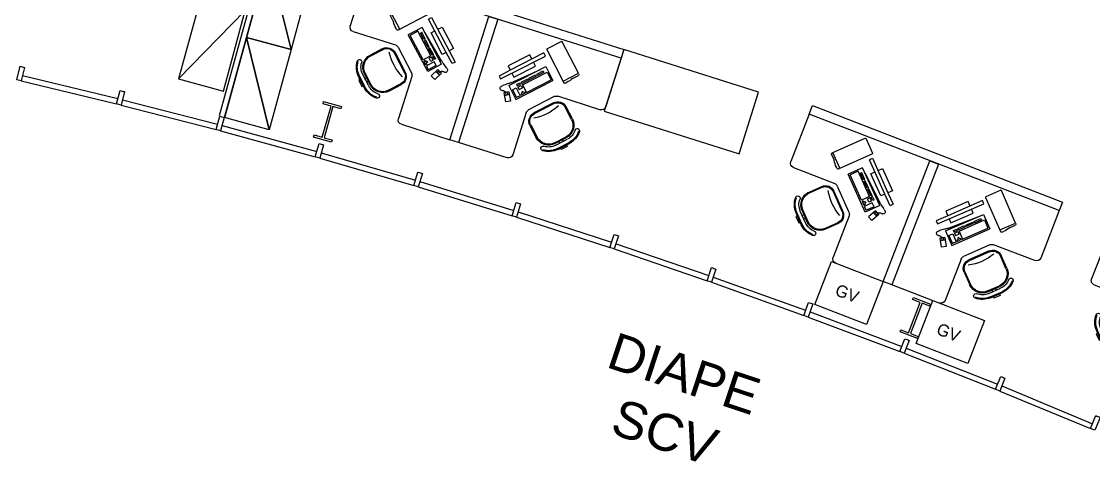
# Model space of a CAD drawing. Header units: millimetres. Extents: x 0 to 86.4, y -30.6 to 19.1.
# Drawn here: x 31.69 to 43.29, y -6.24 to -1.47 of the extents above; entities that cross this region are included whole.
import ezdxf

# ---------------------------------------------------------------- set-up
doc = ezdxf.new("R2010")
doc.units = ezdxf.units.MM
for name, color, linetype in [('AR-DIV', 2, 'Continuous'), ('AR-ESQ', 2, 'Continuous'), ('AR-EST', 4, 'Continuous'), ('AR-MOB', 2, 'Continuous'), ('AR-TXT', 2, 'Continuous')]:
    doc.layers.add(name, color=color, linetype=linetype)
doc.styles.add('1-125', font='stylu.ttf', dxfattribs={"height": 0.2})

# ---------------------------------------------------------------- blocks, each defined once
blk = doc.blocks.new('estacao de trabalho 290 x 150')
at = {"color": 1}
for p, q in [((-0.65, 0.971), (-0.65, 1.45)), ((-0.6, 1.5), (-0.05, 1.5)), ((0.6, 1.5), (0.05, 1.5)), ((0.65, 0.971), (0.65, 1.45)), ((-1.091, 1.24), (-1.19, 1.141)), ((-1.041, 1.19), (-1.14, 1.091)), ((-1.081, 1.164), (-1.095, 1.178)), ((-0.737, 1.084), (-0.843, 1.19)), ((0.737, 1.084), (0.843, 1.19)), ((1.041, 1.19), (1.14, 1.091)), ((1.081, 1.164), (1.095, 1.178)), ((1.091, 1.24), (1.19, 1.141)), ((-1.11, 1.136), (-1.124, 1.15)), ((1.11, 1.136), (1.124, 1.15)), ((-0.907, 0.787), (-0.737, 0.957)), ((-0.885, 0.715), (-0.665, 0.935)), ((0.885, 0.715), (0.665, 0.935)), ((0.907, 0.787), (0.737, 0.957)), ((-1.14, 0.893), (-1.034, 0.787)), ((-0.533, 0.816), (-0.501, 0.848)), ((-0.533, 0.816), (-0.501, 0.848)), ((-0.533, 0.816), (-0.501, 0.848)), ((-0.533, 0.816), (-0.501, 0.848)), ((-0.466, 0.749), (-0.533, 0.816)), ((-0.466, 0.749), (-0.533, 0.816)), ((-0.466, 0.749), (-0.533, 0.816)), ((-0.466, 0.749), (-0.533, 0.816)), ((-0.434, 0.781), (-0.501, 0.848)), ((-0.434, 0.781), (-0.501, 0.848)), ((-0.434, 0.781), (-0.501, 0.848)), ((-0.434, 0.781), (-0.501, 0.848)), ((0.434, 0.781), (0.501, 0.848)), ((0.434, 0.781), (0.501, 0.848)), ((0.434, 0.781), (0.501, 0.848)), ((0.434, 0.781), (0.501, 0.848)), ((0.466, 0.749), (0.533, 0.816)), ((0.466, 0.749), (0.533, 0.816)), ((0.466, 0.749), (0.533, 0.816)), ((0.466, 0.749), (0.533, 0.816)), ((0.533, 0.816), (0.501, 0.848)), ((0.533, 0.816), (0.501, 0.848)), ((0.533, 0.816), (0.501, 0.848)), ((0.533, 0.816), (0.501, 0.848)), ((1.14, 0.893), (1.034, 0.787)), ((-1.4, 0.7), (-0.921, 0.7)), ((-0.586, 0.764), (-0.8, 0.553)), ((-0.586, 0.764), (-0.8, 0.553)), ((-0.586, 0.764), (-0.8, 0.553)), ((-0.586, 0.764), (-0.8, 0.553)), ((-0.392, 0.714), (-0.655, 0.478)), ((-0.392, 0.714), (-0.655, 0.478)), ((-0.392, 0.714), (-0.655, 0.478)), ((-0.392, 0.714), (-0.655, 0.478)), ((-0.52, 0.696), (-0.586, 0.764)), ((-0.52, 0.696), (-0.586, 0.764)), ((-0.52, 0.696), (-0.586, 0.764)), ((-0.52, 0.696), (-0.586, 0.764)), ((-0.576, 0.774), (-0.544, 0.806)), ((-0.576, 0.774), (-0.544, 0.806)), ((-0.576, 0.774), (-0.544, 0.806)), ((-0.576, 0.774), (-0.544, 0.806)), ((-0.565, 0.764), (-0.576, 0.774)), ((-0.565, 0.764), (-0.576, 0.774)), ((-0.565, 0.764), (-0.576, 0.774)), ((-0.565, 0.764), (-0.576, 0.774)), ((-0.565, 0.764), (-0.554, 0.774)), ((-0.565, 0.764), (-0.554, 0.774)), ((-0.565, 0.764), (-0.554, 0.774)), ((-0.565, 0.764), (-0.554, 0.774)), ((-0.544, 0.763), (-0.554, 0.774)), ((-0.544, 0.763), (-0.554, 0.774)), ((-0.544, 0.763), (-0.554, 0.774)), ((-0.544, 0.763), (-0.554, 0.774)), ((-0.533, 0.795), (-0.544, 0.806)), ((-0.533, 0.795), (-0.544, 0.806)), ((-0.533, 0.795), (-0.544, 0.806)), ((-0.533, 0.795), (-0.544, 0.806)), ((-0.544, 0.785), (-0.533, 0.795)), ((-0.544, 0.785), (-0.533, 0.795)), ((-0.544, 0.785), (-0.533, 0.795)), ((-0.544, 0.785), (-0.533, 0.795)), ((-0.533, 0.774), (-0.544, 0.785)), ((-0.533, 0.774), (-0.544, 0.785)), ((-0.533, 0.774), (-0.544, 0.785)), ((-0.533, 0.774), (-0.544, 0.785)), ((-0.544, 0.763), (-0.533, 0.774)), ((-0.544, 0.763), (-0.533, 0.774)), ((-0.544, 0.763), (-0.533, 0.774)), ((-0.544, 0.763), (-0.533, 0.774)), ((-0.502, 0.756), (-0.53, 0.728)), ((-0.502, 0.756), (-0.53, 0.728)), ((-0.502, 0.756), (-0.53, 0.728)), ((-0.502, 0.756), (-0.53, 0.728)), ((-0.509, 0.707), (-0.53, 0.728)), ((-0.509, 0.707), (-0.53, 0.728)), ((-0.509, 0.707), (-0.53, 0.728)), ((-0.509, 0.707), (-0.53, 0.728)), ((-0.48, 0.735), (-0.509, 0.707)), ((-0.48, 0.735), (-0.509, 0.707)), ((-0.48, 0.735), (-0.509, 0.707)), ((-0.48, 0.735), (-0.509, 0.707)), ((-0.48, 0.735), (-0.502, 0.756)), ((-0.48, 0.735), (-0.502, 0.756)), ((-0.48, 0.735), (-0.502, 0.756)), ((-0.48, 0.735), (-0.502, 0.756)), ((-0.47, 0.724), (-0.498, 0.696)), ((-0.47, 0.724), (-0.498, 0.696)), ((-0.47, 0.724), (-0.498, 0.696)), ((-0.47, 0.724), (-0.498, 0.696)), ((-0.459, 0.713), (-0.488, 0.685)), ((-0.459, 0.713), (-0.488, 0.685)), ((-0.459, 0.713), (-0.488, 0.685)), ((-0.459, 0.713), (-0.488, 0.685)), ((-0.459, 0.713), (-0.47, 0.724)), ((-0.459, 0.713), (-0.47, 0.724)), ((-0.459, 0.713), (-0.47, 0.724)), ((-0.459, 0.713), (-0.47, 0.724)), ((-0.434, 0.781), (-0.466, 0.749)), ((-0.434, 0.781), (-0.466, 0.749)), ((-0.434, 0.781), (-0.466, 0.749)), ((-0.434, 0.781), (-0.466, 0.749)), ((0.392, 0.714), (0.655, 0.478)), ((0.392, 0.714), (0.655, 0.478)), ((0.392, 0.714), (0.655, 0.478)), ((0.392, 0.714), (0.655, 0.478)), ((0.434, 0.781), (0.466, 0.749)), ((0.434, 0.781), (0.466, 0.749)), ((0.434, 0.781), (0.466, 0.749)), ((0.434, 0.781), (0.466, 0.749)), ((0.459, 0.713), (0.47, 0.724)), ((0.459, 0.713), (0.47, 0.724)), ((0.459, 0.713), (0.47, 0.724)), ((0.459, 0.713), (0.47, 0.724)), ((0.459, 0.713), (0.488, 0.685)), ((0.459, 0.713), (0.488, 0.685)), ((0.459, 0.713), (0.488, 0.685)), ((0.459, 0.713), (0.488, 0.685)), ((0.47, 0.724), (0.498, 0.696)), ((0.47, 0.724), (0.498, 0.696)), ((0.47, 0.724), (0.498, 0.696)), ((0.47, 0.724), (0.498, 0.696)), ((0.48, 0.735), (0.502, 0.756)), ((0.48, 0.735), (0.502, 0.756)), ((0.48, 0.735), (0.502, 0.756)), ((0.48, 0.735), (0.502, 0.756)), ((0.48, 0.735), (0.509, 0.707)), ((0.48, 0.735), (0.509, 0.707)), ((0.48, 0.735), (0.509, 0.707)), ((0.48, 0.735), (0.509, 0.707)), ((0.502, 0.756), (0.53, 0.728)), ((0.502, 0.756), (0.53, 0.728)), ((0.502, 0.756), (0.53, 0.728)), ((0.502, 0.756), (0.53, 0.728)), ((0.509, 0.707), (0.53, 0.728)), ((0.509, 0.707), (0.53, 0.728)), ((0.509, 0.707), (0.53, 0.728)), ((0.509, 0.707), (0.53, 0.728)), ((0.52, 0.696), (0.586, 0.764)), ((0.52, 0.696), (0.586, 0.764)), ((0.52, 0.696), (0.586, 0.764)), ((0.52, 0.696), (0.586, 0.764)), ((0.533, 0.795), (0.544, 0.806)), ((0.533, 0.795), (0.544, 0.806)), ((0.533, 0.795), (0.544, 0.806)), ((0.533, 0.795), (0.544, 0.806)), ((0.544, 0.785), (0.533, 0.795)), ((0.544, 0.785), (0.533, 0.795)), ((0.544, 0.785), (0.533, 0.795)), ((0.544, 0.785), (0.533, 0.795)), ((0.533, 0.774), (0.544, 0.785)), ((0.533, 0.774), (0.544, 0.785)), ((0.533, 0.774), (0.544, 0.785)), ((0.533, 0.774), (0.544, 0.785)), ((0.544, 0.763), (0.533, 0.774)), ((0.544, 0.763), (0.533, 0.774)), ((0.544, 0.763), (0.533, 0.774)), ((0.544, 0.763), (0.533, 0.774)), ((0.576, 0.774), (0.544, 0.806)), ((0.576, 0.774), (0.544, 0.806)), ((0.576, 0.774), (0.544, 0.806)), ((0.576, 0.774), (0.544, 0.806)), ((0.544, 0.763), (0.554, 0.774)), ((0.544, 0.763), (0.554, 0.774)), ((0.544, 0.763), (0.554, 0.774)), ((0.544, 0.763), (0.554, 0.774)), ((0.565, 0.764), (0.554, 0.774)), ((0.565, 0.764), (0.554, 0.774)), ((0.565, 0.764), (0.554, 0.774)), ((0.565, 0.764), (0.554, 0.774)), ((0.565, 0.764), (0.576, 0.774)), ((0.565, 0.764), (0.576, 0.774)), ((0.565, 0.764), (0.576, 0.774)), ((0.565, 0.764), (0.576, 0.774)), ((0.586, 0.764), (0.8, 0.553)), ((0.586, 0.764), (0.8, 0.553)), ((0.586, 0.764), (0.8, 0.553)), ((0.586, 0.764), (0.8, 0.553)), ((1.4, 0.7), (0.921, 0.7)), ((-1.45, 0.1), (-1.45, 0.65)), ((-0.52, 0.696), (-0.733, 0.485)), ((-0.52, 0.696), (-0.733, 0.485)), ((-0.52, 0.696), (-0.733, 0.485)), ((-0.52, 0.696), (-0.733, 0.485)), ((-0.576, 0.619), (-0.633, 0.562)), ((-0.576, 0.619), (-0.633, 0.562)), ((-0.576, 0.619), (-0.633, 0.562)), ((-0.576, 0.619), (-0.633, 0.562)), ((-0.566, 0.608), (-0.623, 0.552)), ((-0.566, 0.608), (-0.623, 0.552)), ((-0.566, 0.608), (-0.623, 0.552)), ((-0.566, 0.608), (-0.623, 0.552)), ((-0.406, 0.646), (-0.593, 0.46)), ((-0.566, 0.608), (-0.576, 0.619)), ((-0.566, 0.608), (-0.576, 0.619)), ((-0.566, 0.608), (-0.576, 0.619)), ((-0.566, 0.608), (-0.576, 0.619)), ((-0.509, 0.685), (-0.566, 0.629)), ((-0.509, 0.685), (-0.566, 0.629)), ((-0.509, 0.685), (-0.566, 0.629)), ((-0.509, 0.685), (-0.566, 0.629)), ((-0.555, 0.619), (-0.566, 0.629)), ((-0.555, 0.619), (-0.566, 0.629)), ((-0.555, 0.619), (-0.566, 0.629)), ((-0.555, 0.619), (-0.566, 0.629)), ((-0.498, 0.675), (-0.555, 0.619)), ((-0.498, 0.675), (-0.555, 0.619)), ((-0.498, 0.675), (-0.555, 0.619)), ((-0.498, 0.675), (-0.555, 0.619)), ((-0.498, 0.675), (-0.509, 0.685)), ((-0.498, 0.675), (-0.509, 0.685)), ((-0.498, 0.675), (-0.509, 0.685)), ((-0.498, 0.675), (-0.509, 0.685)), ((-0.488, 0.685), (-0.498, 0.696)), ((-0.488, 0.685), (-0.498, 0.696)), ((-0.488, 0.685), (-0.498, 0.696)), ((-0.488, 0.685), (-0.498, 0.696)), ((-0.372, 0.612), (-0.406, 0.646)), ((-0.309, 0.547), (-0.347, 0.586)), ((0.309, 0.547), (0.347, 0.586)), ((0.372, 0.612), (0.406, 0.646)), ((0.406, 0.646), (0.593, 0.46)), ((0.488, 0.685), (0.498, 0.696)), ((0.488, 0.685), (0.498, 0.696)), ((0.488, 0.685), (0.498, 0.696)), ((0.488, 0.685), (0.498, 0.696)), ((0.498, 0.675), (0.509, 0.685)), ((0.498, 0.675), (0.509, 0.685)), ((0.498, 0.675), (0.509, 0.685)), ((0.498, 0.675), (0.509, 0.685)), ((0.498, 0.675), (0.555, 0.619)), ((0.498, 0.675), (0.555, 0.619)), ((0.498, 0.675), (0.555, 0.619)), ((0.498, 0.675), (0.555, 0.619)), ((0.509, 0.685), (0.566, 0.629)), ((0.509, 0.685), (0.566, 0.629)), ((0.509, 0.685), (0.566, 0.629)), ((0.509, 0.685), (0.566, 0.629)), ((0.52, 0.696), (0.733, 0.485)), ((0.52, 0.696), (0.733, 0.485)), ((0.52, 0.696), (0.733, 0.485)), ((0.52, 0.696), (0.733, 0.485)), ((0.555, 0.619), (0.566, 0.629)), ((0.555, 0.619), (0.566, 0.629)), ((0.555, 0.619), (0.566, 0.629)), ((0.555, 0.619), (0.566, 0.629)), ((0.566, 0.608), (0.576, 0.619)), ((0.566, 0.608), (0.576, 0.619)), ((0.566, 0.608), (0.576, 0.619)), ((0.566, 0.608), (0.576, 0.619)), ((0.566, 0.608), (0.623, 0.552)), ((0.566, 0.608), (0.623, 0.552)), ((0.566, 0.608), (0.623, 0.552)), ((0.566, 0.608), (0.623, 0.552)), ((0.576, 0.619), (0.633, 0.562)), ((0.576, 0.619), (0.633, 0.562)), ((0.576, 0.619), (0.633, 0.562)), ((0.576, 0.619), (0.633, 0.562)), ((1.45, 0.1), (1.45, 0.65)), ((-0.733, 0.485), (-0.8, 0.553)), ((-0.733, 0.485), (-0.8, 0.553)), ((-0.733, 0.485), (-0.8, 0.553)), ((-0.733, 0.485), (-0.8, 0.553)), ((-0.644, 0.552), (-0.701, 0.496)), ((-0.644, 0.552), (-0.701, 0.496)), ((-0.644, 0.552), (-0.701, 0.496)), ((-0.644, 0.552), (-0.701, 0.496)), ((-0.69, 0.485), (-0.701, 0.496)), ((-0.69, 0.485), (-0.701, 0.496)), ((-0.69, 0.485), (-0.701, 0.496)), ((-0.69, 0.485), (-0.701, 0.496)), ((-0.633, 0.541), (-0.69, 0.485)), ((-0.633, 0.541), (-0.69, 0.485)), ((-0.633, 0.541), (-0.69, 0.485)), ((-0.633, 0.541), (-0.69, 0.485)), ((-0.633, 0.541), (-0.644, 0.552)), ((-0.633, 0.541), (-0.644, 0.552)), ((-0.633, 0.541), (-0.644, 0.552)), ((-0.633, 0.541), (-0.644, 0.552)), ((-0.623, 0.552), (-0.633, 0.562)), ((-0.623, 0.552), (-0.633, 0.562)), ((-0.623, 0.552), (-0.633, 0.562)), ((-0.623, 0.552), (-0.633, 0.562)), ((-0.496, 0.362), (-0.309, 0.547)), ((0.496, 0.362), (0.309, 0.547)), ((0.623, 0.552), (0.633, 0.562)), ((0.623, 0.552), (0.633, 0.562)), ((0.623, 0.552), (0.633, 0.562)), ((0.623, 0.552), (0.633, 0.562)), ((0.633, 0.541), (0.644, 0.552)), ((0.633, 0.541), (0.644, 0.552)), ((0.633, 0.541), (0.644, 0.552)), ((0.633, 0.541), (0.644, 0.552)), ((0.633, 0.541), (0.69, 0.485)), ((0.633, 0.541), (0.69, 0.485)), ((0.633, 0.541), (0.69, 0.485)), ((0.633, 0.541), (0.69, 0.485)), ((0.644, 0.552), (0.701, 0.496)), ((0.644, 0.552), (0.701, 0.496)), ((0.644, 0.552), (0.701, 0.496)), ((0.644, 0.552), (0.701, 0.496)), ((0.69, 0.485), (0.701, 0.496)), ((0.69, 0.485), (0.701, 0.496)), ((0.69, 0.485), (0.701, 0.496)), ((0.69, 0.485), (0.701, 0.496)), ((0.733, 0.485), (0.8, 0.553)), ((0.733, 0.485), (0.8, 0.553)), ((0.733, 0.485), (0.8, 0.553)), ((0.733, 0.485), (0.8, 0.553)), ((-0.593, 0.46), (-0.56, 0.426)), ((-0.534, 0.4), (-0.496, 0.362)), ((0.534, 0.4), (0.496, 0.362)), ((0.593, 0.46), (0.56, 0.426))]:
    blk.add_line(p, q, dxfattribs=at)
at = {"color": 2}
for p, q in [((0.05, 1.5), (-0.05, 1.5)), ((-0.05, 1.5), (-0.05, 0.1)), ((0.05, 0.1), (0.05, 1.5)), ((-1.098, 1.247), (-1.197, 1.148)), ((-1.184, 1.186), (-1.131, 1.239)), ((-1.171, 1.173), (-1.184, 1.186)), ((-1.062, 1.211), (-1.161, 1.112)), ((-1.048, 1.197), (-1.147, 1.098)), ((-1.131, 1.239), (-1.118, 1.226)), ((-0.73, 1.091), (-0.836, 1.197)), ((0.73, 1.091), (0.836, 1.197)), ((1.048, 1.197), (1.147, 1.098)), ((1.062, 1.211), (1.161, 1.112)), ((1.098, 1.247), (1.197, 1.148)), ((1.131, 1.239), (1.118, 1.226)), ((1.184, 1.186), (1.131, 1.239)), ((1.171, 1.173), (1.184, 1.186)), ((-0.9, 0.78), (-0.73, 0.95)), ((-0.45, 0.903), (-0.402, 0.929)), ((-0.45, 0.903), (-0.402, 0.929)), ((-0.45, 0.903), (-0.402, 0.929)), ((-0.45, 0.903), (-0.402, 0.929)), ((-0.354, 0.841), (-0.402, 0.929)), ((-0.354, 0.841), (-0.402, 0.929)), ((-0.354, 0.841), (-0.402, 0.929)), ((-0.354, 0.841), (-0.402, 0.929)), ((0.354, 0.841), (0.402, 0.929)), ((0.354, 0.841), (0.402, 0.929)), ((0.354, 0.841), (0.402, 0.929)), ((0.354, 0.841), (0.402, 0.929)), ((0.45, 0.903), (0.402, 0.929)), ((0.45, 0.903), (0.402, 0.929)), ((0.45, 0.903), (0.402, 0.929)), ((0.45, 0.903), (0.402, 0.929)), ((0.9, 0.78), (0.73, 0.95)), ((-1.147, 0.886), (-1.041, 0.78)), ((-0.501, 0.869), (-0.821, 0.553)), ((-0.501, 0.869), (-0.821, 0.553)), ((-0.501, 0.869), (-0.821, 0.553)), ((-0.501, 0.869), (-0.821, 0.553)), ((-0.381, 0.748), (-0.501, 0.869)), ((-0.381, 0.748), (-0.501, 0.869)), ((-0.381, 0.748), (-0.501, 0.869)), ((-0.381, 0.748), (-0.501, 0.869)), ((-0.402, 0.815), (-0.45, 0.903)), ((-0.402, 0.815), (-0.45, 0.903)), ((-0.402, 0.815), (-0.45, 0.903)), ((-0.402, 0.815), (-0.45, 0.903)), ((-0.416, 0.841), (-0.368, 0.868)), ((-0.416, 0.841), (-0.368, 0.868)), ((-0.416, 0.841), (-0.368, 0.868)), ((-0.416, 0.841), (-0.368, 0.868)), ((-0.402, 0.815), (-0.354, 0.841)), ((-0.402, 0.815), (-0.354, 0.841)), ((-0.402, 0.815), (-0.354, 0.841)), ((-0.402, 0.815), (-0.354, 0.841)), ((-0.386, 0.824), (-0.401, 0.85)), ((-0.386, 0.824), (-0.401, 0.85)), ((-0.386, 0.824), (-0.401, 0.85)), ((-0.386, 0.824), (-0.401, 0.85)), ((-0.37, 0.833), (-0.384, 0.859)), ((-0.37, 0.833), (-0.384, 0.859)), ((-0.37, 0.833), (-0.384, 0.859)), ((-0.37, 0.833), (-0.384, 0.859)), ((0.402, 0.815), (0.354, 0.841)), ((0.402, 0.815), (0.354, 0.841)), ((0.402, 0.815), (0.354, 0.841)), ((0.402, 0.815), (0.354, 0.841)), ((0.416, 0.841), (0.368, 0.868)), ((0.416, 0.841), (0.368, 0.868)), ((0.416, 0.841), (0.368, 0.868)), ((0.416, 0.841), (0.368, 0.868)), ((0.37, 0.833), (0.384, 0.859)), ((0.37, 0.833), (0.384, 0.859)), ((0.37, 0.833), (0.384, 0.859)), ((0.37, 0.833), (0.384, 0.859)), ((0.381, 0.748), (0.501, 0.869)), ((0.381, 0.748), (0.501, 0.869)), ((0.381, 0.748), (0.501, 0.869)), ((0.381, 0.748), (0.501, 0.869)), ((0.386, 0.824), (0.401, 0.85)), ((0.386, 0.824), (0.401, 0.85)), ((0.386, 0.824), (0.401, 0.85)), ((0.386, 0.824), (0.401, 0.85)), ((0.402, 0.815), (0.45, 0.903)), ((0.402, 0.815), (0.45, 0.903)), ((0.402, 0.815), (0.45, 0.903)), ((0.402, 0.815), (0.45, 0.903)), ((0.501, 0.869), (0.821, 0.553)), ((0.501, 0.869), (0.821, 0.553)), ((0.501, 0.869), (0.821, 0.553)), ((0.501, 0.869), (0.821, 0.553)), ((1.147, 0.886), (1.041, 0.78)), ((-0.381, 0.748), (-0.701, 0.432)), ((-0.381, 0.748), (-0.701, 0.432)), ((-0.381, 0.748), (-0.701, 0.432)), ((-0.381, 0.748), (-0.701, 0.432)), ((-0.275, 0.708), (-0.372, 0.612)), ((-0.25, 0.682), (-0.275, 0.708)), ((0.25, 0.682), (0.275, 0.708)), ((0.275, 0.708), (0.372, 0.612)), ((0.381, 0.748), (0.701, 0.432)), ((0.381, 0.748), (0.701, 0.432)), ((0.381, 0.748), (0.701, 0.432)), ((0.381, 0.748), (0.701, 0.432)), ((-0.372, 0.612), (-0.663, 0.324)), ((-0.637, 0.298), (-0.347, 0.586)), ((-0.347, 0.586), (-0.25, 0.682)), ((0.347, 0.586), (0.25, 0.682)), ((0.637, 0.298), (0.347, 0.586)), ((0.372, 0.612), (0.663, 0.324)), ((-0.928, 0.525), (-1.06, 0.395)), ((-0.956, 0.54), (-0.969, 0.527)), ((-0.657, 0.252), (-0.942, 0.54)), ((-0.701, 0.432), (-0.821, 0.553)), ((-0.701, 0.432), (-0.821, 0.553)), ((-0.701, 0.432), (-0.821, 0.553)), ((-0.701, 0.432), (-0.821, 0.553)), ((0.657, 0.252), (0.942, 0.54)), ((0.701, 0.432), (0.821, 0.553)), ((0.701, 0.432), (0.821, 0.553)), ((0.701, 0.432), (0.821, 0.553)), ((0.701, 0.432), (0.821, 0.553)), ((0.928, 0.525), (1.06, 0.395)), ((0.956, 0.54), (0.969, 0.527)), ((-1.021, 0.462), (-1.067, 0.416)), ((-1.06, 0.395), (-0.789, 0.122)), ((1.06, 0.395), (0.789, 0.122)), ((1.021, 0.462), (1.067, 0.416)), ((-0.782, 0.122), (-0.657, 0.245)), ((-0.663, 0.324), (-0.637, 0.298)), ((0.663, 0.324), (0.637, 0.298)), ((0.782, 0.122), (0.657, 0.245)), ((1.45, 0.1), (-1.45, 0.1)), ((-1.45, 0.1), (-1.45, 0)), ((-1.45, 0), (1.45, 0)), ((1.45, 0), (1.45, 0.1))]:
    blk.add_line(p, q, dxfattribs=at)
blk.add_line((-0.05, 0.1), (0.05, 0.1))
at = {"color": 1}
for centre, radius, start, end in [((-0.6, 1.45), 0.05, 90, 180), ((0.6, 1.45), 0.05, 0, 90), ((-0.942, 1.091), 0.21, 90, 135), ((0.942, 1.091), 0.21, 45, 90), ((-0.942, 1.091), 0.14, 45, 135), ((0.942, 1.091), 0.14, 45, 135), ((-1.041, 0.992), 0.21, 135, 180), ((-1.041, 0.992), 0.14, 135, 225), ((-0.801, 1.02), 0.09, 315, 45), ((0.801, 1.02), 0.09, 135, 225), ((1.041, 0.992), 0.14, 315, 45), ((1.041, 0.992), 0.21, 360, 45), ((-0.48, 0.52), 0.553, 118.6911, 150.2491), ((-0.7, 0.971), 0.05, 315, 0), ((0.7, 0.971), 0.05, 180, 225), ((0.48, 0.52), 0.553, 29.7509, 61.3089), ((-0.338, 0.873), 0.0556, 229.5032, 243.8084), ((-0.338, 0.873), 0.0556, 229.5032, 243.8084), ((-0.338, 0.873), 0.0556, 229.5032, 243.8084), ((-0.338, 0.873), 0.0556, 229.5032, 243.8084), ((-0.342, 0.864), 0.046, 243.8084, 266.6911), ((-0.342, 0.864), 0.046, 243.8084, 266.6911), ((-0.342, 0.864), 0.046, 243.8084, 266.6911), ((-0.342, 0.864), 0.046, 243.8084, 266.6911), ((-0.343, 0.849), 0.0308, 266.6911, 293.1156), ((-0.343, 0.849), 0.0308, 266.6911, 293.1156), ((-0.343, 0.849), 0.0308, 266.6911, 293.1156), ((-0.343, 0.849), 0.0308, 266.6911, 293.1156), ((-0.323, 0.802), 0.0201, 80.2869, 113.1156), ((-0.323, 0.802), 0.0201, 80.2869, 113.1156), ((-0.323, 0.802), 0.0201, 80.2869, 113.1156), ((-0.323, 0.802), 0.0201, 80.2869, 113.1156), ((-0.324, 0.794), 0.0277, 47.5611, 80.2869), ((-0.324, 0.794), 0.0277, 47.5611, 80.2869), ((-0.324, 0.794), 0.0277, 47.5611, 80.2869), ((-0.324, 0.794), 0.0277, 47.5611, 80.2869), ((-0.319, 0.8), 0.0197, 8.502, 47.5611), ((-0.319, 0.8), 0.0197, 8.502, 47.5611), ((-0.319, 0.8), 0.0197, 8.502, 47.5611), ((-0.319, 0.8), 0.0197, 8.502, 47.5611), ((0.319, 0.8), 0.0197, 132.4389, 171.498), ((0.319, 0.8), 0.0197, 132.4389, 171.498), ((0.319, 0.8), 0.0197, 132.4389, 171.498), ((0.319, 0.8), 0.0197, 132.4389, 171.498), ((0.324, 0.794), 0.0277, 99.7131, 132.4389), ((0.324, 0.794), 0.0277, 99.7131, 132.4389), ((0.324, 0.794), 0.0277, 99.7131, 132.4389), ((0.324, 0.794), 0.0277, 99.7131, 132.4389), ((0.323, 0.802), 0.0201, 66.8844, 99.7131), ((0.323, 0.802), 0.0201, 66.8844, 99.7131), ((0.323, 0.802), 0.0201, 66.8844, 99.7131), ((0.323, 0.802), 0.0201, 66.8844, 99.7131), ((0.343, 0.849), 0.0308, 246.8844, 273.3089), ((0.343, 0.849), 0.0308, 246.8844, 273.3089), ((0.343, 0.849), 0.0308, 246.8844, 273.3089), ((0.343, 0.849), 0.0308, 246.8844, 273.3089), ((0.342, 0.864), 0.046, 273.3089, 296.1916), ((0.342, 0.864), 0.046, 273.3089, 296.1916), ((0.342, 0.864), 0.046, 273.3089, 296.1916), ((0.342, 0.864), 0.046, 273.3089, 296.1916), ((0.338, 0.873), 0.0556, 296.1916, 310.4968), ((0.338, 0.873), 0.0556, 296.1916, 310.4968), ((0.338, 0.873), 0.0556, 296.1916, 310.4968), ((0.338, 0.873), 0.0556, 296.1916, 310.4968), ((-1.4, 0.65), 0.05, 90, 180), ((-0.97, 0.851), 0.09, 225, 315), ((-0.921, 0.75), 0.05, 270, 315), ((11.854, -15.32), 20.176, 127.2723, 127.371), ((11.854, -15.32), 20.176, 127.2723, 127.371), ((11.854, -15.32), 20.176, 127.2723, 127.371), ((11.854, -15.32), 20.176, 127.2723, 127.371), ((7.986, -10.237), 13.788, 127.1529, 127.2723), ((7.986, -10.237), 13.788, 127.1529, 127.2723), ((7.986, -10.237), 13.788, 127.1529, 127.2723), ((7.986, -10.237), 13.788, 127.1529, 127.2723), ((7.128, -9.105), 12.367, 127.0283, 127.1529), ((7.128, -9.105), 12.367, 127.0283, 127.1529), ((7.128, -9.105), 12.367, 127.0283, 127.1529), ((7.128, -9.105), 12.367, 127.0283, 127.1529), ((-2.494, 3.651), 3.61, 307.0283, 307.2589), ((-2.494, 3.651), 3.61, 307.0283, 307.2589), ((-2.494, 3.651), 3.61, 307.0283, 307.2589), ((-2.494, 3.651), 3.61, 307.0283, 307.2589), ((-0.322, 0.795), 0.0218, 307.2589, 341.2358), ((-0.322, 0.795), 0.0218, 307.2589, 341.2358), ((-0.322, 0.795), 0.0218, 307.2589, 341.2358), ((-0.322, 0.795), 0.0218, 307.2589, 341.2358), ((-0.333, 0.798), 0.0335, 341.2358, 8.502), ((-0.333, 0.798), 0.0335, 341.2358, 8.502), ((-0.333, 0.798), 0.0335, 341.2358, 8.502), ((-0.333, 0.798), 0.0335, 341.2358, 8.502), ((0.333, 0.798), 0.0335, 171.498, 198.7642), ((0.333, 0.798), 0.0335, 171.498, 198.7642), ((0.333, 0.798), 0.0335, 171.498, 198.7642), ((0.333, 0.798), 0.0335, 171.498, 198.7642), ((0.322, 0.795), 0.0218, 198.7642, 232.7411), ((0.322, 0.795), 0.0218, 198.7642, 232.7411), ((0.322, 0.795), 0.0218, 198.7642, 232.7411), ((0.322, 0.795), 0.0218, 198.7642, 232.7411), ((2.494, 3.651), 3.61, 232.7411, 232.9717), ((2.494, 3.651), 3.61, 232.7411, 232.9717), ((2.494, 3.651), 3.61, 232.7411, 232.9717), ((2.494, 3.651), 3.61, 232.7411, 232.9717), ((-7.128, -9.105), 12.367, 52.8471, 52.9717), ((-7.128, -9.105), 12.367, 52.8471, 52.9717), ((-7.128, -9.105), 12.367, 52.8471, 52.9717), ((-7.128, -9.105), 12.367, 52.8471, 52.9717), ((-7.986, -10.237), 13.788, 52.7277, 52.8471), ((-7.986, -10.237), 13.788, 52.7277, 52.8471), ((-7.986, -10.237), 13.788, 52.7277, 52.8471), ((-7.986, -10.237), 13.788, 52.7277, 52.8471), ((-11.854, -15.32), 20.176, 52.629, 52.7277), ((-11.854, -15.32), 20.176, 52.629, 52.7277), ((-11.854, -15.32), 20.176, 52.629, 52.7277), ((-11.854, -15.32), 20.176, 52.629, 52.7277), ((0.921, 0.75), 0.05, 225, 270), ((0.97, 0.851), 0.09, 225, 315), ((1.4, 0.65), 0.05, 0, 90)]:
    blk.add_arc(centre, radius, start, end, dxfattribs=at)
at = {"color": 2}
for centre, radius, start, end in [((-0.942, 1.091), 0.22, 90, 135), ((-0.942, 1.286), 0.025, 270, 90), ((0.942, 1.286), 0.025, 90, 270), ((0.942, 1.091), 0.22, 45, 90), ((-0.942, 1.091), 0.17, 90, 135), ((-0.942, 1.091), 0.15, 45, 135), ((0.942, 1.091), 0.15, 45, 135), ((0.942, 1.091), 0.17, 45, 90), ((-1.041, 0.992), 0.22, 135, 180), ((-1.041, 0.992), 0.17, 135, 180), ((-1.041, 0.992), 0.15, 135, 225), ((-0.801, 1.02), 0.1, 315, 45), ((0.801, 1.02), 0.1, 135, 225), ((1.041, 0.992), 0.15, 315, 45), ((1.041, 0.992), 0.17, 360, 45), ((1.041, 0.992), 0.22, 360, 45), ((-1.236, 0.992), 0.025, 180, 0), ((1.236, 0.992), 0.025, 180, 360), ((-0.97, 0.851), 0.1, 225, 315), ((0.97, 0.851), 0.1, 225, 315), ((-1.031, 0.473), 0.015, 314.6957, 338.8966), ((-0.829, 0.366), 0.213, 130.8577, 151.5911), ((-0.949, 0.533), 0.01, 44.6957, 134.6957), ((0.949, 0.533), 0.01, 45.3043, 135.3043), ((0.829, 0.366), 0.213, 28.4089, 49.1423), ((1.031, 0.473), 0.015, 201.1034, 225.3043), ((-1.046, 0.412), 0.0219, 170.4947, 230.4713), ((1.046, 0.412), 0.0219, 309.5287, 9.5053), ((-0.661, 0.248), 0.005, 314.6957, 44.6957), ((0.661, 0.248), 0.005, 135.3043, 225.3043), ((-0.785, 0.125), 0.005, 224.6957, 314.6957), ((0.785, 0.125), 0.005, 225.3043, 315.3043)]:
    blk.add_arc(centre, radius, start, end, dxfattribs=at)
blk = doc.blocks.new('armario base 90x50')
at = {"color": 2}
for p, q in [((0.25, 0), (-0.25, 0)), ((-0.25, 0), (-0.25, -0.9)), ((0.25, 0), (-0.25, 0)), ((-0.25, 0), (-0.25, -0.9)), ((0.25, -0.9), (0.25, 0)), ((0.25, -0.9), (0.25, 0)), ((-0.25, -0.9), (0.25, -0.9)), ((-0.25, -0.9), (0.25, -0.9))]:
    blk.add_line(p, q, dxfattribs=at)
at = {"color": 1}
for p, q in [((-0.25, -0.9), (0.25, 0)), ((0.25, 0), (-0.25, -0.9))]:
    blk.add_line(p, q, dxfattribs=at)
blk = doc.blocks.new('gaveteiro')
at = {"color": 2}
blk.add_lwpolyline([(0.3, 0), (-0.3, 0), (-0.3, 0.5), (0.3, 0.5)], close=True, dxfattribs=at)
blk.add_text('GV', height=0.1313, dxfattribs=at).set_placement((-0.143, 0.173))

msp = doc.modelspace()

# ---------------------------------------------------------------- linework, layer by layer
at = {"layer": 'AR-DIV'}
for p, q in [((35.611, 4.024), (33.83, -2.495)), ((35.669, 4.009), (33.887, -2.515))]:
    msp.add_line(p, q, dxfattribs=at)
at = {"layer": 'AR-ESQ'}
for points in [[(31.687, -2.116), (31.638, -2.104), (31.673, -1.958, -0.000172), (31.721, -1.97)], [(32.768, -2.378), (32.719, -2.366), (32.756, -2.22, -0.000172), (32.804, -2.233)], [(33.883, -2.512), (33.844, -2.657), (33.796, -2.644), (33.834, -2.499, -0.000172)], [(34.916, -2.952), (34.868, -2.939), (34.909, -2.794, -0.000172), (34.957, -2.808)], [(35.983, -3.264), (35.936, -3.249), (35.979, -3.106, -0.000172), (36.027, -3.12)], [(38.151, -3.794), (38.103, -3.936), (38.056, -3.92), (38.103, -3.778, -0.000172)], [(39.158, -4.138, -0.000172), (39.205, -4.155), (39.155, -4.296), (39.108, -4.28)], [(40.253, -4.532), (40.201, -4.673), (40.154, -4.656), (40.206, -4.515, -0.000172)], [(41.296, -4.926), (41.242, -5.066), (41.195, -5.048), (41.249, -4.908, -0.000172)], [(42.332, -5.335), (42.276, -5.474), (42.23, -5.455), (42.286, -5.316, -0.000172)], [(43.316, -5.741, -0.000172), (43.362, -5.76), (43.304, -5.898), (43.258, -5.879)]]:
    msp.add_lwpolyline(points, format="xyb", close=True, dxfattribs=at)
for points in [[(31.701, -2.058), (32.733, -2.308)], [(32.783, -2.32), (33.811, -2.586)], [(33.86, -2.599), (34.884, -2.881)], [(34.933, -2.895), (35.952, -3.192)], [(36.001, -3.206), (37.016, -3.519)], [(37.064, -3.535), (38.074, -3.863)], [(38.123, -3.879), (39.127, -4.223)], [(39.175, -4.24), (40.175, -4.599)], [(40.223, -4.617), (41.216, -4.991)], [(41.264, -5.01), (42.252, -5.399)], [(42.299, -5.418), (43.278, -5.831)]]:
    msp.add_lwpolyline(points, dxfattribs=at)
at = {"layer": 'AR-ESQ', "color": 1}
for points in [[(31.687, -2.116), (32.719, -2.366)], [(32.768, -2.378), (33.796, -2.644)], [(33.844, -2.657), (34.868, -2.939)], [(34.916, -2.952), (35.936, -3.249)], [(35.983, -3.264), (36.998, -3.577)], [(37.046, -3.592), (38.056, -3.92)], [(38.103, -3.936), (39.108, -4.28)], [(39.155, -4.296), (40.154, -4.656)], [(40.201, -4.673), (41.195, -5.048)], [(41.242, -5.066), (42.23, -5.455)], [(42.276, -5.474), (43.258, -5.879)]]:
    msp.add_lwpolyline(points, dxfattribs=at)
at = {"layer": 'AR-ESQ'}
msp.add_lwpolyline([(37.091, -3.449), (37.046, -3.592), (36.998, -3.577), (37.044, -3.434)], close=True, dxfattribs=at)
at = {"layer": 'AR-EST'}
for points in [[(34.959, -2.341), (35.152, -2.395), (35.145, -2.419), (35.058, -2.395), (34.963, -2.732), (35.05, -2.756), (35.043, -2.78), (34.85, -2.726), (34.857, -2.702), (34.944, -2.726), (35.039, -2.389), (34.953, -2.365), (34.959, -2.341)], [(41.341, -4.461), (41.528, -4.533), (41.519, -4.556), (41.435, -4.524), (41.309, -4.85), (41.393, -4.883), (41.384, -4.906), (41.197, -4.834), (41.206, -4.811), (41.29, -4.843), (41.416, -4.516), (41.332, -4.484), (41.341, -4.461)]]:
    msp.add_lwpolyline(points, dxfattribs=at)
at = {"layer": 'AR-MOB', "extrusion": (7.14241e-10, -1.95542e-09, 1), "elevation": 0}
msp.add_lwpolyline([(39.454, -2.905), (39.666, -2.238), (38.207, -1.776), (37.996, -2.443)], close=True, dxfattribs=at)

# ---------------------------------------------------------------- block references
at = {"layer": 'AR-MOB', "xscale": -1, "rotation": 164.722168691948}
for p in [(34.365, -1.712), (34.128, -2.58)]:
    msp.add_blockref('armario base 90x50', p, dxfattribs=at)
at = {"layer": 'AR-MOB', "extrusion": (5.42007e-09, -3.44597e-09, 1), "xscale": -1, "rotation": 162.4246578015723}
msp.add_blockref('estacao de trabalho 290 x 150', (36.825, -1.338, 0), dxfattribs=at)
at = {"layer": 'AR-MOB', "xscale": 1.003216211810723, "yscale": 1.003216211810723, "zscale": 1.003216211810723, "rotation": 164.8012797947672}
msp.add_blockref('armario base 90x50', (33.632, -2.161), dxfattribs=at)
at = {"layer": 'AR-MOB', "extrusion": (3.11359e-09, -1.20881e-09, 1), "xscale": -0.9999999999999997, "rotation": 158.9095883583617}
msp.add_blockref('estacao de trabalho 290 x 150', (41.601, -2.906, 0), dxfattribs=at)
at = {"layer": 'AR-MOB', "extrusion": (3.03397e-09, -1.39965e-09, 1), "xscale": -0.9999999999999997, "rotation": 158.5028934485721}
msp.add_blockref('estacao de trabalho 290 x 150', (44.857, -4.187, 0), dxfattribs=at)
at = {"layer": 'AR-MOB', "extrusion": (6.76871e-09, 8.26836e-09, 1), "rotation": 338.9095883583613}
for p in [(40.554, -4.646, 0), (41.651, -5.068, 0)]:
    msp.add_blockref('gaveteiro', p, dxfattribs=at)

# ---------------------------------------------------------------- texts
at = {"layer": 'AR-TXT', "color": 2, "insert": (38.755, -5.604), "char_height": 0.2, "attachment_point": 5, "rotation": 341.6639, "style": '1-125'}
msp.add_mtext('{\\fArial|b0|i0|c0|p34;\\H2x;DIAPE\\PSCV}', dxfattribs=at)

doc.saveas('drawing.dxf')
